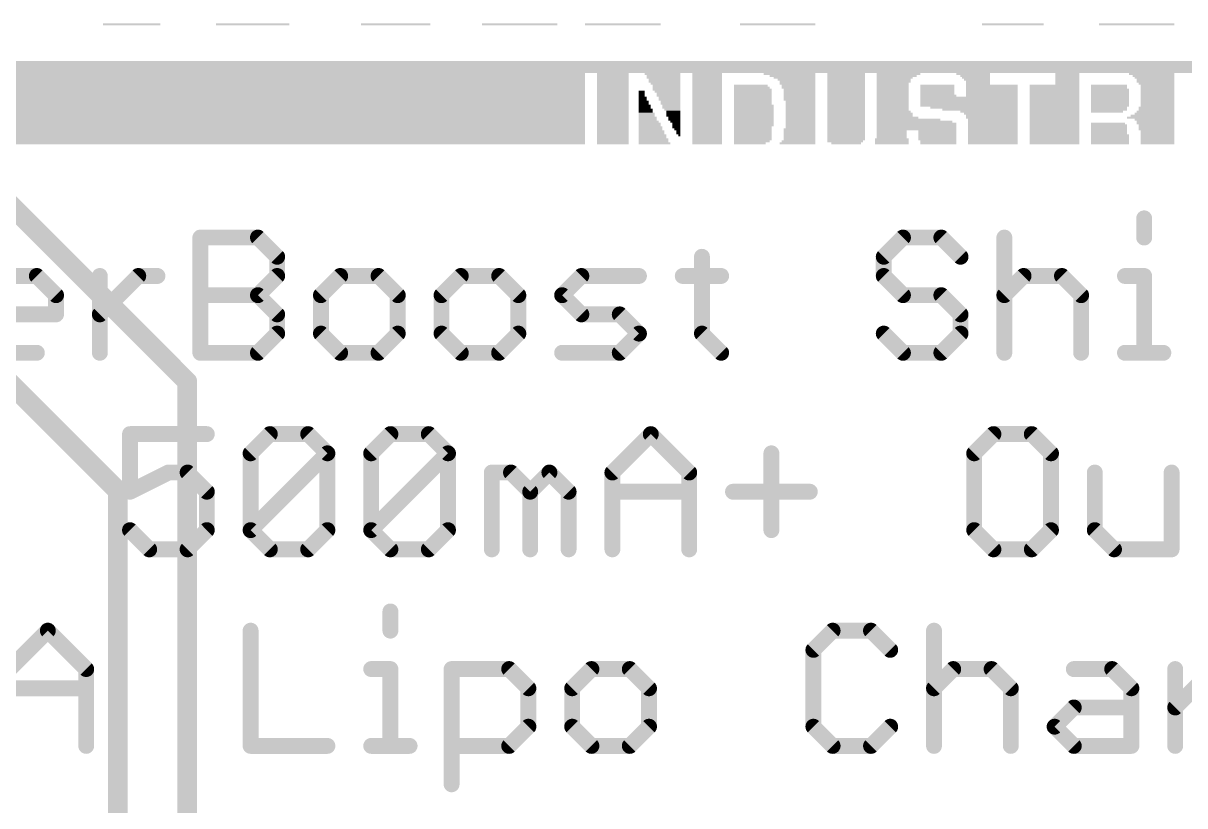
# Model space of a CAD drawing. Extents: x -18.7 to 68.6, y -5.3 to 63.6.
# Drawn here: x 32.32 to 47.19, y 18.58 to 28.59 of the extents above; entities that cross this region are included whole.
import ezdxf

# ---------------------------------------------------------------- set-up
doc = ezdxf.new("R2010")
doc.units = 0
doc.layers.add('16', color=132, linetype='CONTINUOUS')
doc.layers.add('21', color=40, linetype='CONTINUOUS')

# ---------------------------------------------------------------- blocks, each defined once
blk = doc.blocks.new('RECT')
blk.add_solid([(-0.5, -0.5), (0.5, -0.5), (-0.5, 0.5), (0.5, 0.5)])

msp = doc.modelspace()

# ---------------------------------------------------------------- linework, layer by layer
at = {"layer": '16', "const_width": 0.254}
for points in [[(34.417, 24.003), (19.939, 38.481)], [(18.923, 37.211), (33.528, 22.606)], [(34.417, 12.7), (34.417, 24.003)], [(33.528, 22.606), (33.528, 3.048)]]:
    msp.add_lwpolyline(points, dxfattribs=at)
at = {"layer": '16', "const_width": 0.127}
for points in [[(34.4805, 24.003, 1), (34.3535, 24.003)], [(34.3721, 23.9581, 1), (34.4619, 24.0479)], [(33.5915, 22.606, 1), (33.4645, 22.606)], [(33.4831, 22.5611, 1), (33.5729, 22.6509)]]:
    msp.add_lwpolyline(points, format="xyb", dxfattribs=at)
at = {"layer": '21', "const_width": 0.2032}
for points in [[(46.6652, 26.0915), (46.6652, 25.8458)], [(34.5851, 24.3713), (34.5851, 25.8458)], [(34.5851, 25.8458), (35.3224, 25.8458)], [(35.3224, 25.8458), (35.5681, 25.6)], [(43.578, 25.8458), (43.3322, 25.6)], [(44.0695, 25.8458), (43.578, 25.8458)], [(44.3152, 25.6), (44.0695, 25.8458)], [(44.8758, 25.8458), (44.8758, 24.3713)], [(35.5681, 25.6), (35.5681, 25.3543)], [(41.0053, 25.6), (41.0053, 24.617)], [(43.3322, 25.6), (43.3322, 25.3543)], [(32.0009, 25.3543), (32.4924, 25.3543)], [(32.4924, 25.3543), (32.7382, 25.1085)], [(33.2988, 24.3713), (33.2988, 25.3543)], [(33.2988, 24.8628), (33.7903, 25.3543)], [(33.7903, 25.3543), (34.036, 25.3543)], [(35.5681, 25.3543), (35.3224, 25.1085)], [(36.3745, 25.3543), (36.1287, 25.1085)], [(36.866, 25.3543), (36.3745, 25.3543)], [(37.1117, 25.1085), (36.866, 25.3543)], [(37.9181, 25.3543), (37.6724, 25.1085)], [(38.4096, 25.3543), (37.9181, 25.3543)], [(38.6553, 25.1085), (38.4096, 25.3543)], [(39.216, 25.1085), (39.4617, 25.3543)], [(39.4617, 25.3543), (40.1989, 25.3543)], [(40.7596, 25.3543), (41.251, 25.3543)], [(43.3322, 25.3543), (43.578, 25.1085)], [(44.8758, 25.1085), (45.1216, 25.3543)], [(45.1216, 25.3543), (45.6131, 25.3543)], [(45.6131, 25.3543), (45.8588, 25.1085)], [(46.4195, 25.3543), (46.6652, 25.3543)], [(46.6652, 25.3543), (46.6652, 24.3713)], [(32.7382, 25.1085), (32.7382, 24.8628)], [(34.5851, 25.1085), (35.3224, 25.1085)], [(35.3224, 25.1085), (35.5681, 24.8628)], [(36.1287, 25.1085), (36.1287, 24.617)], [(37.1117, 24.617), (37.1117, 25.1085)], [(37.6724, 25.1085), (37.6724, 24.617)], [(38.6553, 24.617), (38.6553, 25.1085)], [(39.4617, 24.8628), (39.216, 25.1085)], [(43.578, 25.1085), (44.0695, 25.1085)], [(44.0695, 25.1085), (44.3152, 24.8628)], [(45.8588, 25.1085), (45.8588, 24.3713)], [(32.7382, 24.8628), (31.7552, 24.8628)], [(35.5681, 24.8628), (35.5681, 24.617)], [(39.9532, 24.8628), (39.4617, 24.8628)], [(40.1989, 24.617), (39.9532, 24.8628)], [(44.3152, 24.8628), (44.3152, 24.617)], [(35.5681, 24.617), (35.3224, 24.3713)], [(36.1287, 24.617), (36.3745, 24.3713)], [(36.866, 24.3713), (37.1117, 24.617)], [(37.6724, 24.617), (37.9181, 24.3713)], [(38.4096, 24.3713), (38.6553, 24.617)], [(39.9532, 24.3713), (40.1989, 24.617)], [(41.0053, 24.617), (41.251, 24.3713)], [(43.578, 24.3713), (43.3322, 24.617)], [(44.3152, 24.617), (44.0695, 24.3713)], [(32.4924, 24.3713), (32.0009, 24.3713)], [(35.3224, 24.3713), (34.5851, 24.3713)], [(36.3745, 24.3713), (36.866, 24.3713)], [(37.9181, 24.3713), (38.4096, 24.3713)], [(39.216, 24.3713), (39.9532, 24.3713)], [(44.0695, 24.3713), (43.578, 24.3713)], [(46.4195, 24.3713), (46.9109, 24.3713)], [(34.6677, 23.3312), (33.6847, 23.3312)], [(33.6847, 23.3312), (33.6847, 22.5939)], [(35.2283, 23.0854), (35.474, 23.3312)], [(35.474, 23.3312), (35.9655, 23.3312)], [(35.9655, 23.3312), (36.2113, 23.0854)], [(36.7719, 23.0854), (37.0177, 23.3312)], [(37.0177, 23.3312), (37.5091, 23.3312)], [(37.5091, 23.3312), (37.7549, 23.0854)], [(39.8591, 22.8397), (40.3506, 23.3312)], [(40.3506, 23.3312), (40.8421, 22.8397)], [(44.7357, 23.3312), (44.4899, 23.0854)], [(45.2272, 23.3312), (44.7357, 23.3312)], [(45.4729, 23.0854), (45.2272, 23.3312)], [(35.2283, 22.1024), (35.2283, 23.0854)], [(35.2283, 22.1024), (36.2113, 23.0854)], [(36.2113, 23.0854), (36.2113, 22.1024)], [(36.7719, 22.1024), (36.7719, 23.0854)], [(36.7719, 22.1024), (37.7549, 23.0854)], [(37.7549, 23.0854), (37.7549, 22.1024)], [(41.8942, 23.0854), (41.8942, 22.1024)], [(44.4899, 23.0854), (44.4899, 22.1024)], [(45.4729, 22.1024), (45.4729, 23.0854)], [(33.6847, 22.5939), (34.1762, 22.8397)], [(34.1762, 22.8397), (34.4219, 22.8397)], [(34.4219, 22.8397), (34.6677, 22.5939)], [(38.3155, 21.8567), (38.3155, 22.8397)], [(38.3155, 22.8397), (38.5613, 22.8397)], [(38.5613, 22.8397), (38.807, 22.5939)], [(38.807, 22.5939), (39.0528, 22.8397)], [(39.0528, 22.8397), (39.2985, 22.5939)], [(39.8591, 21.8567), (39.8591, 22.8397)], [(40.8421, 22.8397), (40.8421, 21.8567)], [(46.0336, 22.8397), (46.0336, 22.1024)], [(47.0165, 21.8567), (47.0165, 22.8397)], [(34.6677, 22.5939), (34.6677, 22.1024)], [(38.807, 22.5939), (38.807, 21.8567)], [(39.2985, 22.5939), (39.2985, 21.8567)], [(39.8591, 22.5939), (40.8421, 22.5939)], [(41.4027, 22.5939), (42.3857, 22.5939)], [(33.9304, 21.8567), (33.6847, 22.1024)], [(34.6677, 22.1024), (34.4219, 21.8567)], [(35.474, 21.8567), (35.2283, 22.1024)], [(36.2113, 22.1024), (35.9655, 21.8567)], [(37.0177, 21.8567), (36.7719, 22.1024)], [(37.7549, 22.1024), (37.5091, 21.8567)], [(44.4899, 22.1024), (44.7357, 21.8567)], [(45.2272, 21.8567), (45.4729, 22.1024)], [(46.0336, 22.1024), (46.2793, 21.8567)], [(34.4219, 21.8567), (33.9304, 21.8567)], [(35.9655, 21.8567), (35.474, 21.8567)], [(37.5091, 21.8567), (37.0177, 21.8567)], [(44.7357, 21.8567), (45.2272, 21.8567)], [(46.2793, 21.8567), (47.0165, 21.8567)], [(37.0177, 21.0623), (37.0177, 20.8166)], [(32.1411, 20.3251), (32.6326, 20.8166)], [(32.6326, 20.8166), (33.1241, 20.3251)], [(35.2283, 20.8166), (35.2283, 19.3421)], [(42.6775, 20.8166), (42.4318, 20.5708)], [(43.169, 20.8166), (42.6775, 20.8166)], [(43.4148, 20.5708), (43.169, 20.8166)], [(43.9754, 20.8166), (43.9754, 19.3421)], [(42.4318, 20.5708), (42.4318, 19.5878)], [(33.1241, 20.3251), (33.1241, 19.3421)], [(36.7719, 20.3251), (37.0177, 20.3251)], [(37.0177, 20.3251), (37.0177, 19.3421)], [(37.801, 18.8506), (37.801, 20.3251)], [(37.801, 20.3251), (38.5382, 20.3251)], [(38.5382, 20.3251), (38.784, 20.0793)], [(39.5903, 20.3251), (39.3446, 20.0793)], [(40.0818, 20.3251), (39.5903, 20.3251)], [(40.3276, 20.0793), (40.0818, 20.3251)], [(43.9754, 20.0793), (44.2212, 20.3251)], [(44.2212, 20.3251), (44.7126, 20.3251)], [(44.7126, 20.3251), (44.9584, 20.0793)], [(45.7648, 20.3251), (46.2562, 20.3251)], [(46.2562, 20.3251), (46.502, 20.0793)], [(47.0626, 19.3421), (47.0626, 20.3251)], [(47.0626, 19.8336), (47.5541, 20.3251)], [(32.1411, 20.0793), (33.1241, 20.0793)], [(38.784, 20.0793), (38.784, 19.5878)], [(39.3446, 20.0793), (39.3446, 19.5878)], [(40.3276, 19.5878), (40.3276, 20.0793)], [(44.9584, 20.0793), (44.9584, 19.3421)], [(46.502, 20.0793), (46.502, 19.3421)], [(45.519, 19.5878), (45.7648, 19.8336)], [(45.7648, 19.8336), (46.502, 19.8336)], [(38.784, 19.5878), (38.5382, 19.3421)], [(39.3446, 19.5878), (39.5903, 19.3421)], [(40.0818, 19.3421), (40.3276, 19.5878)], [(42.4318, 19.5878), (42.6775, 19.3421)], [(43.169, 19.3421), (43.4148, 19.5878)], [(45.7648, 19.3421), (45.519, 19.5878)], [(35.2283, 19.3421), (36.2113, 19.3421)], [(36.7719, 19.3421), (37.2634, 19.3421)], [(38.5382, 19.3421), (37.801, 19.3421)], [(39.5903, 19.3421), (40.0818, 19.3421)], [(42.6775, 19.3421), (43.169, 19.3421)], [(46.502, 19.3421), (45.7648, 19.3421)]]:
    msp.add_lwpolyline(points, dxfattribs=at)
at = {"layer": '21', "const_width": 0.1016}
for points in [[(46.716, 26.0915, 1), (46.6144, 26.0915)], [(34.6359, 25.8458, 1), (34.5343, 25.8458)], [(34.5851, 25.8966, 1), (34.5851, 25.795)], [(35.3583, 25.8817, 1), (35.2864, 25.8098)], [(35.3224, 25.795, 1), (35.3224, 25.8966)], [(43.578, 25.8966, 1), (43.578, 25.795)], [(43.6139, 25.8098, 1), (43.5421, 25.8817)], [(44.1054, 25.8817, 1), (44.0335, 25.8098)], [(44.0695, 25.795, 1), (44.0695, 25.8966)], [(44.9266, 25.8458, 1), (44.825, 25.8458)], [(46.6144, 25.8458, 1), (46.716, 25.8458)], [(35.6189, 25.6, 1), (35.5173, 25.6)], [(35.5322, 25.5641, 1), (35.604, 25.6359)], [(41.0561, 25.6, 1), (40.9545, 25.6)], [(43.383, 25.6, 1), (43.2814, 25.6)], [(43.2963, 25.6359, 1), (43.3682, 25.5641)], [(44.2793, 25.5641, 1), (44.3511, 25.6359)], [(32.5283, 25.3902, 1), (32.4565, 25.3184)], [(32.4924, 25.3035, 1), (32.4924, 25.4051)], [(33.3496, 25.3543, 1), (33.248, 25.3543)], [(33.7903, 25.4051, 1), (33.7903, 25.3035)], [(33.8262, 25.3184, 1), (33.7544, 25.3902)], [(34.036, 25.3035, 1), (34.036, 25.4051)], [(35.604, 25.3184, 1), (35.5322, 25.3902)], [(36.3745, 25.4051, 1), (36.3745, 25.3035)], [(36.4104, 25.3184, 1), (36.3386, 25.3902)], [(36.9019, 25.3902, 1), (36.8301, 25.3184)], [(36.866, 25.3035, 1), (36.866, 25.4051)], [(37.9181, 25.4051, 1), (37.9181, 25.3035)], [(37.954, 25.3184, 1), (37.8822, 25.3902)], [(38.4455, 25.3902, 1), (38.3737, 25.3184)], [(38.4096, 25.3035, 1), (38.4096, 25.4051)], [(39.4617, 25.4051, 1), (39.4617, 25.3035)], [(39.4976, 25.3184, 1), (39.4258, 25.3902)], [(40.1989, 25.3035, 1), (40.1989, 25.4051)], [(40.7596, 25.4051, 1), (40.7596, 25.3035)], [(41.251, 25.3035, 1), (41.251, 25.4051)], [(43.3682, 25.3902, 1), (43.2963, 25.3184)], [(45.1216, 25.4051, 1), (45.1216, 25.3035)], [(45.1575, 25.3184, 1), (45.0857, 25.3902)], [(45.649, 25.3902, 1), (45.5772, 25.3184)], [(45.6131, 25.3035, 1), (45.6131, 25.4051)], [(46.4195, 25.4051, 1), (46.4195, 25.3035)], [(46.716, 25.3543, 1), (46.6144, 25.3543)], [(46.6652, 25.3035, 1), (46.6652, 25.4051)], [(35.5173, 25.3543, 1), (35.6189, 25.3543)], [(43.2814, 25.3543, 1), (43.383, 25.3543)], [(32.789, 25.1085, 1), (32.6874, 25.1085)], [(32.7022, 25.0726, 1), (32.7741, 25.1444)], [(34.5851, 25.1593, 1), (34.5851, 25.0577)], [(35.3583, 25.1444, 1), (35.2864, 25.0726)], [(35.2864, 25.1444, 1), (35.3583, 25.0726)], [(35.3224, 25.0577, 1), (35.3224, 25.1593)], [(36.1795, 25.1085, 1), (36.0779, 25.1085)], [(36.0928, 25.1444, 1), (36.1647, 25.0726)], [(37.1625, 25.1085, 1), (37.0609, 25.1085)], [(37.0758, 25.0726, 1), (37.1476, 25.1444)], [(37.6364, 25.1444, 1), (37.7083, 25.0726)], [(37.7232, 25.1085, 1), (37.6216, 25.1085)], [(38.7061, 25.1085, 1), (38.6045, 25.1085)], [(38.6194, 25.0726, 1), (38.6912, 25.1444)], [(39.2519, 25.1444, 1), (39.18, 25.0726)], [(39.18, 25.1444, 1), (39.2519, 25.0726)], [(43.578, 25.1593, 1), (43.578, 25.0577)], [(43.5421, 25.0726, 1), (43.6139, 25.1444)], [(44.1054, 25.1444, 1), (44.0335, 25.0726)], [(44.0695, 25.0577, 1), (44.0695, 25.1593)], [(44.8399, 25.1444, 1), (44.9118, 25.0726)], [(45.9096, 25.1085, 1), (45.808, 25.1085)], [(45.8229, 25.0726, 1), (45.8947, 25.1444)], [(32.6874, 24.8628, 1), (32.789, 24.8628)], [(32.7382, 24.812, 1), (32.7382, 24.9136)], [(33.2629, 24.8987, 1), (33.3347, 24.8269)], [(35.6189, 24.8628, 1), (35.5173, 24.8628)], [(35.5322, 24.8269, 1), (35.604, 24.8987)], [(39.4617, 24.9136, 1), (39.4617, 24.812)], [(39.4258, 24.8269, 1), (39.4976, 24.8987)], [(39.9891, 24.8987, 1), (39.9173, 24.8269)], [(39.9532, 24.812, 1), (39.9532, 24.9136)], [(44.366, 24.8628, 1), (44.2644, 24.8628)], [(44.2793, 24.8269, 1), (44.3511, 24.8987)], [(35.604, 24.5811, 1), (35.5322, 24.653)], [(36.1647, 24.653, 1), (36.0928, 24.5811)], [(37.1476, 24.5811, 1), (37.0758, 24.653)], [(37.7083, 24.653, 1), (37.6364, 24.5811)], [(38.6912, 24.5811, 1), (38.6194, 24.653)], [(40.2349, 24.5811, 1), (40.163, 24.653)], [(40.163, 24.5811, 1), (40.2349, 24.653)], [(41.0412, 24.653, 1), (40.9694, 24.5811)], [(43.3682, 24.653, 1), (43.2963, 24.5811)], [(44.3511, 24.5811, 1), (44.2793, 24.653)], [(35.5173, 24.617, 1), (35.6189, 24.617)], [(36.0779, 24.617, 1), (36.1795, 24.617)], [(37.0609, 24.617, 1), (37.1625, 24.617)], [(37.6216, 24.617, 1), (37.7232, 24.617)], [(38.6045, 24.617, 1), (38.7061, 24.617)], [(40.9545, 24.617, 1), (41.0561, 24.617)], [(44.2644, 24.617, 1), (44.366, 24.617)], [(32.4924, 24.3205, 1), (32.4924, 24.4221)], [(33.248, 24.3713, 1), (33.3496, 24.3713)], [(34.5851, 24.4221, 1), (34.5851, 24.3205)], [(34.5343, 24.3713, 1), (34.6359, 24.3713)], [(35.2864, 24.4072, 1), (35.3583, 24.3354)], [(35.3224, 24.3205, 1), (35.3224, 24.4221)], [(36.3745, 24.4221, 1), (36.3745, 24.3205)], [(36.3386, 24.3354, 1), (36.4104, 24.4072)], [(36.8301, 24.4072, 1), (36.9019, 24.3354)], [(36.866, 24.3205, 1), (36.866, 24.4221)], [(37.9181, 24.4221, 1), (37.9181, 24.3205)], [(37.8822, 24.3354, 1), (37.954, 24.4072)], [(38.3737, 24.4072, 1), (38.4455, 24.3354)], [(38.4096, 24.3205, 1), (38.4096, 24.4221)], [(39.216, 24.4221, 1), (39.216, 24.3205)], [(39.9173, 24.4072, 1), (39.9891, 24.3354)], [(39.9532, 24.3205, 1), (39.9532, 24.4221)], [(41.2151, 24.3354, 1), (41.287, 24.4072)], [(43.578, 24.4221, 1), (43.578, 24.3205)], [(43.5421, 24.3354, 1), (43.6139, 24.4072)], [(44.0335, 24.4072, 1), (44.1054, 24.3354)], [(44.0695, 24.3205, 1), (44.0695, 24.4221)], [(44.825, 24.3713, 1), (44.9266, 24.3713)], [(45.808, 24.3713, 1), (45.9096, 24.3713)], [(46.4195, 24.4221, 1), (46.4195, 24.3205)], [(46.6144, 24.3713, 1), (46.716, 24.3713)], [(46.9109, 24.3205, 1), (46.9109, 24.4221)], [(33.6847, 23.382, 1), (33.6847, 23.2804)], [(33.7355, 23.3312, 1), (33.6339, 23.3312)], [(34.6677, 23.2804, 1), (34.6677, 23.382)], [(35.474, 23.382, 1), (35.474, 23.2804)], [(35.51, 23.2952, 1), (35.4381, 23.3671)], [(36.0015, 23.3671, 1), (35.9296, 23.2952)], [(35.9655, 23.2804, 1), (35.9655, 23.382)], [(37.0177, 23.382, 1), (37.0177, 23.2804)], [(37.0536, 23.2952, 1), (36.9817, 23.3671)], [(37.5451, 23.3671, 1), (37.4732, 23.2952)], [(37.5091, 23.2804, 1), (37.5091, 23.382)], [(40.3865, 23.3671, 1), (40.3147, 23.2952)], [(40.3865, 23.2952, 1), (40.3147, 23.3671)], [(44.7357, 23.382, 1), (44.7357, 23.2804)], [(44.7716, 23.2952, 1), (44.6998, 23.3671)], [(45.2631, 23.3671, 1), (45.1913, 23.2952)], [(45.2272, 23.2804, 1), (45.2272, 23.382)], [(35.2791, 23.0854, 1), (35.1775, 23.0854)], [(35.1924, 23.1213, 1), (35.2642, 23.0495)], [(36.2621, 23.0854, 1), (36.1605, 23.0854)], [(36.2472, 23.0495, 1), (36.1754, 23.1213)], [(36.1754, 23.0495, 1), (36.2472, 23.1213)], [(36.8227, 23.0854, 1), (36.7211, 23.0854)], [(36.736, 23.1213, 1), (36.8078, 23.0495)], [(37.8057, 23.0854, 1), (37.7041, 23.0854)], [(37.7908, 23.0495, 1), (37.719, 23.1213)], [(37.719, 23.0495, 1), (37.7908, 23.1213)], [(41.945, 23.0854, 1), (41.8434, 23.0854)], [(44.5407, 23.0854, 1), (44.4391, 23.0854)], [(44.454, 23.1213, 1), (44.5259, 23.0495)], [(45.5237, 23.0854, 1), (45.4221, 23.0854)], [(45.437, 23.0495, 1), (45.5088, 23.1213)], [(34.1762, 22.8905, 1), (34.1762, 22.7889)], [(34.1989, 22.7942, 1), (34.1535, 22.8851)], [(34.4579, 22.8756, 1), (34.386, 22.8038)], [(34.4219, 22.7889, 1), (34.4219, 22.8905)], [(38.3663, 22.8397, 1), (38.2647, 22.8397)], [(38.3155, 22.8905, 1), (38.3155, 22.7889)], [(38.5972, 22.8756, 1), (38.5253, 22.8038)], [(38.5613, 22.7889, 1), (38.5613, 22.8905)], [(39.0887, 22.8756, 1), (39.0168, 22.8038)], [(39.0887, 22.8038, 1), (39.0168, 22.8756)], [(39.9099, 22.8397, 1), (39.8083, 22.8397)], [(39.8232, 22.8756, 1), (39.895, 22.8038)], [(40.8929, 22.8397, 1), (40.7913, 22.8397)], [(40.8062, 22.8038, 1), (40.878, 22.8756)], [(46.0844, 22.8397, 1), (45.9828, 22.8397)], [(47.0673, 22.8397, 1), (46.9657, 22.8397)], [(33.662, 22.6394, 1), (33.7074, 22.5485)], [(33.6339, 22.5939, 1), (33.7355, 22.5939)], [(34.7185, 22.5939, 1), (34.6169, 22.5939)], [(34.6318, 22.558, 1), (34.7036, 22.6298)], [(38.8578, 22.5939, 1), (38.7562, 22.5939)], [(38.7711, 22.6298, 1), (38.8429, 22.558)], [(38.7711, 22.558, 1), (38.8429, 22.6298)], [(39.3493, 22.5939, 1), (39.2477, 22.5939)], [(39.2626, 22.558, 1), (39.3344, 22.6298)], [(39.8591, 22.6447, 1), (39.8591, 22.5431)], [(40.8421, 22.5431, 1), (40.8421, 22.6447)], [(41.4027, 22.6447, 1), (41.4027, 22.5431)], [(42.3857, 22.5431, 1), (42.3857, 22.6447)], [(33.7206, 22.1384, 1), (33.6488, 22.0665)], [(34.6169, 22.1024, 1), (34.7185, 22.1024)], [(34.7036, 22.0665, 1), (34.6318, 22.1384)], [(35.2642, 22.1384, 1), (35.1924, 22.0665)], [(35.1924, 22.1384, 1), (35.2642, 22.0665)], [(35.1775, 22.1024, 1), (35.2791, 22.1024)], [(36.1605, 22.1024, 1), (36.2621, 22.1024)], [(36.2472, 22.0665, 1), (36.1754, 22.1384)], [(36.8078, 22.1384, 1), (36.736, 22.0665)], [(36.736, 22.1384, 1), (36.8078, 22.0665)], [(36.7211, 22.1024, 1), (36.8227, 22.1024)], [(37.7041, 22.1024, 1), (37.8057, 22.1024)], [(37.7908, 22.0665, 1), (37.719, 22.1384)], [(41.8434, 22.1024, 1), (41.945, 22.1024)], [(44.5259, 22.1384, 1), (44.454, 22.0665)], [(44.4391, 22.1024, 1), (44.5407, 22.1024)], [(45.4221, 22.1024, 1), (45.5237, 22.1024)], [(45.5088, 22.0665, 1), (45.437, 22.1384)], [(46.0695, 22.1384, 1), (45.9976, 22.0665)], [(45.9828, 22.1024, 1), (46.0844, 22.1024)], [(33.9304, 21.9075, 1), (33.9304, 21.8059)], [(33.8945, 21.8208, 1), (33.9664, 21.8926)], [(34.386, 21.8926, 1), (34.4579, 21.8208)], [(34.4219, 21.8059, 1), (34.4219, 21.9075)], [(35.474, 21.9075, 1), (35.474, 21.8059)], [(35.4381, 21.8208, 1), (35.51, 21.8926)], [(35.9296, 21.8926, 1), (36.0015, 21.8208)], [(35.9655, 21.8059, 1), (35.9655, 21.9075)], [(37.0177, 21.9075, 1), (37.0177, 21.8059)], [(36.9817, 21.8208, 1), (37.0536, 21.8926)], [(37.4732, 21.8926, 1), (37.5451, 21.8208)], [(37.5091, 21.8059, 1), (37.5091, 21.9075)], [(38.2647, 21.8567, 1), (38.3663, 21.8567)], [(38.7562, 21.8567, 1), (38.8578, 21.8567)], [(39.2477, 21.8567, 1), (39.3493, 21.8567)], [(39.8083, 21.8567, 1), (39.9099, 21.8567)], [(40.7913, 21.8567, 1), (40.8929, 21.8567)], [(44.7357, 21.9075, 1), (44.7357, 21.8059)], [(44.6998, 21.8208, 1), (44.7716, 21.8926)], [(45.1913, 21.8926, 1), (45.2631, 21.8208)], [(45.2272, 21.8059, 1), (45.2272, 21.9075)], [(46.2793, 21.9075, 1), (46.2793, 21.8059)], [(46.2434, 21.8208, 1), (46.3152, 21.8926)], [(46.9657, 21.8567, 1), (47.0673, 21.8567)], [(47.0165, 21.8059, 1), (47.0165, 21.9075)], [(37.0685, 21.0623, 1), (36.9669, 21.0623)], [(32.6685, 20.8525, 1), (32.5967, 20.7806)], [(32.6685, 20.7806, 1), (32.5967, 20.8525)], [(35.2791, 20.8166, 1), (35.1775, 20.8166)], [(36.9669, 20.8166, 1), (37.0685, 20.8166)], [(42.6775, 20.8674, 1), (42.6775, 20.7658)], [(42.7135, 20.7806, 1), (42.6416, 20.8525)], [(43.205, 20.8525, 1), (43.1331, 20.7806)], [(43.169, 20.7658, 1), (43.169, 20.8674)], [(44.0262, 20.8166, 1), (43.9246, 20.8166)], [(42.4826, 20.5708, 1), (42.381, 20.5708)], [(42.3959, 20.6067, 1), (42.4677, 20.5349)], [(43.3789, 20.5349, 1), (43.4507, 20.6067)], [(33.1749, 20.3251, 1), (33.0733, 20.3251)], [(33.0881, 20.2892, 1), (33.16, 20.361)], [(36.7719, 20.3759, 1), (36.7719, 20.2743)], [(37.0685, 20.3251, 1), (36.9669, 20.3251)], [(37.0177, 20.2743, 1), (37.0177, 20.3759)], [(37.8518, 20.3251, 1), (37.7502, 20.3251)], [(37.801, 20.3759, 1), (37.801, 20.2743)], [(38.5741, 20.361, 1), (38.5023, 20.2892)], [(38.5382, 20.2743, 1), (38.5382, 20.3759)], [(39.5903, 20.3759, 1), (39.5903, 20.2743)], [(39.6263, 20.2892, 1), (39.5544, 20.361)], [(40.1177, 20.361, 1), (40.0459, 20.2892)], [(40.0818, 20.2743, 1), (40.0818, 20.3759)], [(44.2212, 20.3759, 1), (44.2212, 20.2743)], [(44.2571, 20.2892, 1), (44.1852, 20.361)], [(44.7486, 20.361, 1), (44.6767, 20.2892)], [(44.7126, 20.2743, 1), (44.7126, 20.3759)], [(45.7648, 20.3759, 1), (45.7648, 20.2743)], [(46.2922, 20.361, 1), (46.2203, 20.2892)], [(46.2562, 20.2743, 1), (46.2562, 20.3759)], [(47.1134, 20.3251, 1), (47.0118, 20.3251)], [(33.1241, 20.0285, 1), (33.1241, 20.1301)], [(38.8348, 20.0793, 1), (38.7332, 20.0793)], [(38.748, 20.0434, 1), (38.8199, 20.1152)], [(39.3954, 20.0793, 1), (39.2938, 20.0793)], [(39.3087, 20.1152, 1), (39.3805, 20.0434)], [(40.3784, 20.0793, 1), (40.2768, 20.0793)], [(40.2916, 20.0434, 1), (40.3635, 20.1152)], [(43.9395, 20.1152, 1), (44.0113, 20.0434)], [(45.0092, 20.0793, 1), (44.9076, 20.0793)], [(44.9225, 20.0434, 1), (44.9943, 20.1152)], [(46.5528, 20.0793, 1), (46.4512, 20.0793)], [(46.4661, 20.0434, 1), (46.5379, 20.1152)], [(45.7648, 19.8844, 1), (45.7648, 19.7828)], [(45.8007, 19.7977, 1), (45.7288, 19.8695)], [(46.502, 19.7828, 1), (46.502, 19.8844)], [(47.0267, 19.8695, 1), (47.0985, 19.7977)], [(38.7332, 19.5878, 1), (38.8348, 19.5878)], [(38.8199, 19.5519, 1), (38.748, 19.6238)], [(39.3805, 19.6238, 1), (39.3087, 19.5519)], [(39.2938, 19.5878, 1), (39.3954, 19.5878)], [(40.2768, 19.5878, 1), (40.3784, 19.5878)], [(40.3635, 19.5519, 1), (40.2916, 19.6238)], [(42.4677, 19.6238, 1), (42.3959, 19.5519)], [(42.381, 19.5878, 1), (42.4826, 19.5878)], [(43.4507, 19.5519, 1), (43.3789, 19.6238)], [(45.5549, 19.6238, 1), (45.4831, 19.5519)], [(45.4831, 19.6238, 1), (45.5549, 19.5519)], [(33.0733, 19.3421, 1), (33.1749, 19.3421)], [(35.2283, 19.3929, 1), (35.2283, 19.2913)], [(35.1775, 19.3421, 1), (35.2791, 19.3421)], [(36.2113, 19.2913, 1), (36.2113, 19.3929)], [(36.7719, 19.3929, 1), (36.7719, 19.2913)], [(36.9669, 19.3421, 1), (37.0685, 19.3421)], [(37.2634, 19.2913, 1), (37.2634, 19.3929)], [(37.801, 19.3929, 1), (37.801, 19.2913)], [(38.5023, 19.378, 1), (38.5741, 19.3062)], [(38.5382, 19.2913, 1), (38.5382, 19.3929)], [(39.5903, 19.3929, 1), (39.5903, 19.2913)], [(39.5544, 19.3062, 1), (39.6263, 19.378)], [(40.0459, 19.378, 1), (40.1177, 19.3062)], [(40.0818, 19.2913, 1), (40.0818, 19.3929)], [(42.6775, 19.3929, 1), (42.6775, 19.2913)], [(42.6416, 19.3062, 1), (42.7135, 19.378)], [(43.1331, 19.378, 1), (43.205, 19.3062)], [(43.169, 19.2913, 1), (43.169, 19.3929)], [(43.9246, 19.3421, 1), (44.0262, 19.3421)], [(44.9076, 19.3421, 1), (45.0092, 19.3421)], [(45.7648, 19.3929, 1), (45.7648, 19.2913)], [(45.7288, 19.3062, 1), (45.8007, 19.378)], [(46.4512, 19.3421, 1), (46.5528, 19.3421)], [(46.502, 19.2913, 1), (46.502, 19.3929)], [(47.0118, 19.3421, 1), (47.1134, 19.3421)], [(37.7502, 18.8506, 1), (37.8518, 18.8506)]]:
    msp.add_lwpolyline(points, format="xyb", dxfattribs=at)

# ---------------------------------------------------------------- block references
at = {"layer": '21', "yscale": 0.0254}
for p, xscale in [((33.7058, 28.575), 0.7366), ((35.2552, 28.575), 0.9398), ((37.084, 28.575), 0.889), ((38.6715, 28.575), 0.9652), ((39.9923, 28.575), 0.9652), ((41.9735, 28.575), 0.9652), ((44.9834, 28.575), 0.7874), ((46.5709, 28.575), 0.9652), ((39.751, 28.0924), 21.209), ((39.751, 28.067), 21.209), ((39.751, 28.0416), 21.209), ((39.751, 28.0162), 21.209), ((39.751, 27.9908), 21.209), ((39.751, 27.9654), 21.209), ((34.3281, 27.94), 10.3632), ((39.8653, 27.94), 0.4064), ((40.5003, 27.94), 0.4572), ((41.0718, 27.94), 0.381), ((42.1259, 27.94), 0.6604), ((42.8498, 27.94), 0.4826), ((43.5229, 27.94), 0.5588), ((44.4754, 27.94), 0.4318), ((45.6819, 27.94), 0.3048), ((46.7614, 27.94), 0.5842), ((34.3281, 27.9146), 10.3632), ((34.3281, 27.8892), 10.3632), ((34.3281, 27.8638), 10.3632), ((34.3281, 27.8384), 10.3632), ((34.3281, 27.813), 10.3632), ((39.8653, 27.9146), 0.4064), ((39.8653, 27.8892), 0.4064), ((39.8653, 27.8638), 0.4064), ((39.8653, 27.8384), 0.4064), ((39.8653, 27.813), 0.4064), ((40.513, 27.9146), 0.4318), ((40.513, 27.8892), 0.4318), ((40.5257, 27.8638), 0.4064), ((40.5257, 27.8384), 0.4064), ((40.5384, 27.813), 0.381), ((41.0718, 27.9146), 0.381), ((41.0718, 27.8892), 0.381), ((41.0718, 27.8638), 0.381), ((41.0718, 27.8384), 0.381), ((41.0718, 27.813), 0.381), ((42.164, 27.9146), 0.5842), ((42.1894, 27.8892), 0.5334), ((42.2148, 27.8638), 0.4826), ((42.2275, 27.8384), 0.4572), ((42.2275, 27.813), 0.4572), ((42.8498, 27.9146), 0.4826), ((42.8498, 27.8892), 0.4826), ((42.8498, 27.8638), 0.4826), ((42.8498, 27.8384), 0.4826), ((42.8498, 27.813), 0.4826), ((43.4975, 27.9146), 0.508), ((43.4721, 27.8892), 0.4572), ((43.4594, 27.8638), 0.4318), ((43.4594, 27.8384), 0.4318), ((43.4467, 27.813), 0.4064), ((44.5008, 27.9146), 0.381), ((44.5135, 27.8892), 0.3556), ((44.5262, 27.8638), 0.3302), ((44.5389, 27.8384), 0.3048), ((44.5389, 27.813), 0.3048), ((45.6819, 27.9146), 0.3048), ((45.6819, 27.8892), 0.3048), ((45.6819, 27.8638), 0.3048), ((45.6819, 27.8384), 0.3048), ((45.6819, 27.813), 0.3048), ((46.7868, 27.9146), 0.5334), ((46.7995, 27.8892), 0.508), ((46.8122, 27.8638), 0.4826), ((46.8122, 27.8384), 0.4826), ((46.8249, 27.813), 0.4572), ((34.3281, 27.7876), 10.3632), ((34.3281, 27.7622), 10.3632), ((34.3281, 27.7368), 10.3632), ((34.3281, 27.7114), 10.3632), ((34.3281, 27.686), 10.3632), ((34.3281, 27.6606), 10.3632), ((39.8653, 27.7876), 0.4064), ((39.8653, 27.7622), 0.4064), ((39.8653, 27.7368), 0.4064), ((39.8653, 27.7114), 0.4064), ((39.8653, 27.686), 0.4064), ((39.8653, 27.6606), 0.4064), ((40.2336, 27.7114), 0.0762), ((40.2336, 27.686), 0.0762), ((40.2336, 27.6606), 0.0762), ((40.5511, 27.7876), 0.3556), ((40.5511, 27.7622), 0.3556), ((40.5511, 27.7368), 0.3556), ((40.5638, 27.7114), 0.3302), ((40.5765, 27.686), 0.3048), ((40.5765, 27.6606), 0.3048), ((41.0718, 27.7876), 0.381), ((41.0718, 27.7622), 0.381), ((41.0718, 27.7368), 0.381), ((41.0718, 27.7114), 0.381), ((41.0718, 27.686), 0.381), ((41.0718, 27.6606), 0.381), ((41.6306, 27.7876), 0.4318), ((41.6433, 27.7622), 0.4572), ((41.656, 27.7368), 0.4826), ((41.656, 27.7114), 0.4826), ((41.656, 27.686), 0.4826), ((41.656, 27.6606), 0.4826), ((42.2402, 27.7876), 0.4318), ((42.2402, 27.7622), 0.4318), ((42.2529, 27.7368), 0.4064), ((42.2529, 27.7114), 0.4064), ((42.2529, 27.686), 0.4064), ((42.2529, 27.6606), 0.4064), ((42.8498, 27.7876), 0.4826), ((42.8498, 27.7622), 0.4826), ((42.8498, 27.7368), 0.4826), ((42.8498, 27.7114), 0.4826), ((42.8498, 27.686), 0.4826), ((42.8498, 27.6606), 0.4826), ((43.4467, 27.7876), 0.4064), ((43.4467, 27.7622), 0.4064), ((43.4467, 27.7368), 0.4064), ((43.4467, 27.7114), 0.4064), ((43.4467, 27.686), 0.4064), ((43.4467, 27.6606), 0.4064), ((44.0182, 27.7876), 0.4318), ((44.0182, 27.7622), 0.4318), ((44.0182, 27.7368), 0.4318), ((44.0182, 27.7114), 0.4318), ((44.0182, 27.686), 0.4318), ((44.0309, 27.6606), 0.4572), ((44.7167, 27.7876), 0.6604), ((44.7167, 27.7622), 0.6604), ((44.7167, 27.7368), 0.6604), ((44.7167, 27.7114), 0.6604), ((44.7167, 27.686), 0.6604), ((44.7167, 27.6606), 0.6604), ((45.5168, 27.7876), 0.635), ((45.5168, 27.7622), 0.635), ((45.5168, 27.7368), 0.635), ((45.5168, 27.7114), 0.635), ((45.5168, 27.686), 0.635), ((45.5168, 27.6606), 0.635), ((46.2153, 27.7876), 0.4572), ((46.2153, 27.7622), 0.4572), ((46.228, 27.7368), 0.4826), ((46.228, 27.7114), 0.4826), ((46.228, 27.686), 0.4826), ((46.228, 27.6606), 0.4826), ((46.8376, 27.7876), 0.4318), ((46.8376, 27.7622), 0.4318), ((46.8376, 27.7368), 0.4318), ((46.8376, 27.7114), 0.4318), ((46.8376, 27.686), 0.4318), ((46.8376, 27.6606), 0.4318), ((34.3281, 27.6352), 10.3632), ((34.3281, 27.6098), 10.3632), ((34.3281, 27.5844), 10.3632), ((34.3281, 27.559), 10.3632), ((34.3281, 27.5336), 10.3632), ((34.3281, 27.5082), 10.3632), ((39.8653, 27.6352), 0.4064), ((39.8653, 27.6098), 0.4064), ((39.8653, 27.5844), 0.4064), ((39.8653, 27.559), 0.4064), ((39.8653, 27.5336), 0.4064), ((39.8653, 27.5082), 0.4064), ((40.2463, 27.6352), 0.1016), ((40.2463, 27.6098), 0.1016), ((40.259, 27.5844), 0.127), ((40.259, 27.559), 0.127), ((40.2717, 27.5336), 0.1524), ((40.2717, 27.5082), 0.1524), ((40.5892, 27.6352), 0.2794), ((40.5892, 27.6098), 0.2794), ((40.6019, 27.5844), 0.254), ((40.6019, 27.559), 0.254), ((40.6146, 27.5336), 0.2286), ((40.6146, 27.5082), 0.2286), ((41.0718, 27.6352), 0.381), ((41.0718, 27.6098), 0.381), ((41.0718, 27.5844), 0.381), ((41.0718, 27.559), 0.381), ((41.0718, 27.5336), 0.381), ((41.0718, 27.5082), 0.381), ((41.656, 27.6352), 0.4826), ((41.656, 27.6098), 0.4826), ((41.656, 27.5844), 0.4826), ((41.656, 27.559), 0.4826), ((41.6687, 27.5336), 0.508), ((41.6687, 27.5082), 0.508), ((42.2529, 27.6352), 0.4064), ((42.2529, 27.6098), 0.4064), ((42.2656, 27.5844), 0.381), ((42.2656, 27.559), 0.381), ((42.2656, 27.5336), 0.381), ((42.2656, 27.5082), 0.381), ((42.8498, 27.6352), 0.4826), ((42.8498, 27.6098), 0.4826), ((42.8498, 27.5844), 0.4826), ((42.8498, 27.559), 0.4826), ((42.8498, 27.5336), 0.4826), ((42.8498, 27.5082), 0.4826), ((43.4467, 27.6352), 0.4064), ((43.4467, 27.6098), 0.4064), ((43.4467, 27.5844), 0.4064), ((43.4467, 27.559), 0.4064), ((43.4467, 27.5336), 0.4064), ((43.4467, 27.5082), 0.4064), ((44.4246, 27.6352), 1.2446), ((44.4246, 27.6098), 1.2446), ((44.4246, 27.5844), 1.2446), ((44.4246, 27.559), 1.2446), ((44.4246, 27.5336), 1.2446), ((44.4881, 27.5082), 1.1176), ((45.5168, 27.6352), 0.635), ((45.5168, 27.6098), 0.635), ((45.5168, 27.5844), 0.635), ((45.5168, 27.559), 0.635), ((45.5168, 27.5336), 0.635), ((45.5168, 27.5082), 0.635), ((46.228, 27.6352), 0.4826), ((46.228, 27.6098), 0.4826), ((46.228, 27.5844), 0.4826), ((46.228, 27.559), 0.4826), ((46.228, 27.5336), 0.4826), ((46.2153, 27.5082), 0.4572), ((46.8249, 27.5082), 0.4572), ((46.8376, 27.6352), 0.4318), ((46.8376, 27.6098), 0.4318), ((46.8376, 27.5844), 0.4318), ((46.8376, 27.559), 0.4318), ((46.8376, 27.5336), 0.4318), ((34.3281, 27.4828), 10.3632), ((34.3281, 27.4574), 10.3632), ((34.3281, 27.432), 10.3632), ((34.3281, 27.4066), 10.3632), ((34.3281, 27.3812), 10.3632), ((34.3281, 27.3558), 10.3632), ((39.8653, 27.4828), 0.4064), ((39.8653, 27.4574), 0.4064), ((39.8653, 27.432), 0.4064), ((39.8653, 27.4066), 0.4064), ((39.8653, 27.3812), 0.4064), ((39.8653, 27.3558), 0.4064), ((40.2844, 27.4828), 0.1778), ((40.2844, 27.4574), 0.1778), ((40.2971, 27.432), 0.2032), ((40.2971, 27.4066), 0.2032), ((40.3098, 27.3812), 0.2286), ((40.3098, 27.3558), 0.2286), ((40.6273, 27.4828), 0.2032), ((40.64, 27.4574), 0.1778), ((40.64, 27.432), 0.1778), ((40.64, 27.4066), 0.1778), ((40.6527, 27.3812), 0.1524), ((40.6527, 27.3558), 0.1524), ((41.0718, 27.4828), 0.381), ((41.0718, 27.4574), 0.381), ((41.0718, 27.432), 0.381), ((41.0718, 27.4066), 0.381), ((41.0718, 27.3812), 0.381), ((41.0718, 27.3558), 0.381), ((41.6687, 27.4828), 0.508), ((41.6687, 27.4574), 0.508), ((41.6687, 27.432), 0.508), ((41.6687, 27.4066), 0.508), ((41.6687, 27.3812), 0.508), ((41.6687, 27.3558), 0.508), ((42.2656, 27.4828), 0.381), ((42.2656, 27.4574), 0.381), ((42.2656, 27.432), 0.381), ((42.2656, 27.4066), 0.381), ((42.2656, 27.3812), 0.381), ((42.2656, 27.3558), 0.381), ((42.8498, 27.4828), 0.4826), ((42.8498, 27.4574), 0.4826), ((42.8498, 27.432), 0.4826), ((42.8498, 27.4066), 0.4826), ((42.8498, 27.3812), 0.4826), ((42.8498, 27.3558), 0.4826), ((43.4467, 27.4828), 0.4064), ((43.4594, 27.4574), 0.4318), ((43.4721, 27.432), 0.4572), ((43.4721, 27.4066), 0.4572), ((43.5102, 27.3812), 0.5334), ((43.6499, 27.3558), 0.8128), ((44.5643, 27.4828), 0.9652), ((44.6786, 27.4574), 0.7366), ((44.704, 27.432), 0.6858), ((44.7167, 27.4066), 0.6604), ((44.7167, 27.3812), 0.6604), ((44.7294, 27.3558), 0.635), ((45.5168, 27.4828), 0.635), ((45.5168, 27.4574), 0.635), ((45.5168, 27.432), 0.635), ((45.5168, 27.4066), 0.635), ((45.5168, 27.3812), 0.635), ((45.5168, 27.3558), 0.635), ((46.2153, 27.4828), 0.4572), ((46.1899, 27.4574), 0.4064), ((46.7487, 27.3812), 0.6096), ((46.7741, 27.4066), 0.5588), ((46.7995, 27.432), 0.508), ((46.7995, 27.3558), 0.508), ((46.8122, 27.4574), 0.4826), ((46.8249, 27.4828), 0.4572), ((34.3281, 27.3304), 10.3632), ((34.3281, 27.305), 10.3632), ((34.3281, 27.2796), 10.3632), ((34.3281, 27.2542), 10.3632), ((34.3281, 27.2288), 10.3632), ((34.3281, 27.2034), 10.3632), ((39.8653, 27.3304), 0.4064), ((39.8653, 27.305), 0.4064), ((39.8653, 27.2796), 0.4064), ((39.8653, 27.2542), 0.4064), ((39.8653, 27.2288), 0.4064), ((39.8653, 27.2034), 0.4064), ((40.3225, 27.3304), 0.254), ((40.3352, 27.305), 0.2794), ((40.3352, 27.2796), 0.2794), ((40.3479, 27.2542), 0.3048), ((40.3479, 27.2288), 0.3048), ((40.3606, 27.2034), 0.3302), ((40.6654, 27.3304), 0.127), ((40.6781, 27.305), 0.1016), ((40.6781, 27.2796), 0.1016), ((40.6781, 27.2542), 0.1016), ((40.6908, 27.2288), 0.0762), ((40.7035, 27.2034), 0.0508), ((41.0718, 27.3304), 0.381), ((41.0718, 27.305), 0.381), ((41.0718, 27.2796), 0.381), ((41.0718, 27.2542), 0.381), ((41.0718, 27.2288), 0.381), ((41.0718, 27.2034), 0.381), ((41.6687, 27.3304), 0.508), ((41.6687, 27.305), 0.508), ((41.6687, 27.2796), 0.508), ((41.656, 27.2542), 0.4826), ((41.656, 27.2288), 0.4826), ((41.656, 27.2034), 0.4826), ((42.2529, 27.2288), 0.4064), ((42.2529, 27.2034), 0.4064), ((42.2656, 27.3304), 0.381), ((42.2656, 27.305), 0.381), ((42.2656, 27.2796), 0.381), ((42.2656, 27.2542), 0.381), ((42.8498, 27.3304), 0.4826), ((42.8498, 27.305), 0.4826), ((42.8498, 27.2796), 0.4826), ((42.8498, 27.2542), 0.4826), ((42.8498, 27.2288), 0.4826), ((42.8498, 27.2034), 0.4826), ((43.7261, 27.3304), 0.9652), ((43.7515, 27.305), 1.016), ((43.7515, 27.2796), 1.016), ((43.7515, 27.2542), 1.016), ((43.7515, 27.2288), 1.016), ((43.434, 27.2034), 0.381), ((44.0182, 27.2034), 0.4826), ((44.7294, 27.3304), 0.635), ((44.7294, 27.305), 0.635), ((44.7294, 27.2796), 0.635), ((44.7294, 27.2542), 0.635), ((44.7294, 27.2288), 0.635), ((44.7294, 27.2034), 0.635), ((45.5168, 27.3304), 0.635), ((45.5168, 27.305), 0.635), ((45.5168, 27.2796), 0.635), ((45.5168, 27.2542), 0.635), ((45.5168, 27.2288), 0.635), ((45.5168, 27.2034), 0.635), ((46.2026, 27.305), 0.4318), ((46.2153, 27.2796), 0.4572), ((46.2153, 27.2542), 0.4572), ((46.2153, 27.2288), 0.4572), ((46.2153, 27.2034), 0.4572), ((46.8122, 27.3304), 0.4826), ((46.8122, 27.305), 0.4826), ((46.8249, 27.2796), 0.4572), ((46.8249, 27.2542), 0.4572), ((46.8249, 27.2288), 0.4572), ((46.8376, 27.2034), 0.4318), ((34.3281, 27.178), 10.3632), ((34.3281, 27.1526), 10.3632), ((34.3281, 27.1272), 10.3632), ((34.3281, 27.1018), 10.3632), ((34.3281, 27.0764), 10.3632), ((34.3281, 27.051), 10.3632), ((39.8653, 27.178), 0.4064), ((39.8653, 27.1526), 0.4064), ((39.8653, 27.1272), 0.4064), ((39.8653, 27.1018), 0.4064), ((39.8653, 27.0764), 0.4064), ((39.8653, 27.051), 0.4064), ((40.3606, 27.178), 0.3302), ((40.3733, 27.1526), 0.3556), ((40.3733, 27.1272), 0.3556), ((40.386, 27.1018), 0.381), ((40.386, 27.0764), 0.381), ((40.3987, 27.051), 0.4064), ((40.7035, 27.178), 0.0508), ((40.7162, 27.1526), 0.0254), ((41.0718, 27.178), 0.381), ((41.0718, 27.1526), 0.381), ((41.0718, 27.1272), 0.381), ((41.0718, 27.1018), 0.381), ((41.0718, 27.0764), 0.381), ((41.0718, 27.051), 0.381), ((41.656, 27.178), 0.4826), ((41.656, 27.1526), 0.4826), ((41.656, 27.1272), 0.4826), ((41.656, 27.1018), 0.4826), ((41.6433, 27.0764), 0.4572), ((41.6179, 27.051), 0.4064), ((42.2275, 27.051), 0.4572), ((42.2402, 27.0764), 0.4318), ((42.2529, 27.178), 0.4064), ((42.2529, 27.1526), 0.4064), ((42.2529, 27.1272), 0.4064), ((42.2529, 27.1018), 0.4064), ((42.8498, 27.178), 0.4826), ((42.8498, 27.1526), 0.4826), ((42.8498, 27.1272), 0.4826), ((42.8498, 27.1018), 0.4826), ((42.8371, 27.0764), 0.4572), ((42.8498, 27.051), 0.381), ((43.434, 27.1018), 0.4318), ((43.434, 27.0764), 0.4318), ((43.434, 27.051), 0.4318), ((43.434, 27.178), 0.381), ((43.434, 27.1526), 0.381), ((43.434, 27.1272), 0.381), ((44.0182, 27.178), 0.4826), ((44.0182, 27.1526), 0.4826), ((44.0182, 27.1272), 0.4826), ((44.0182, 27.1018), 0.4826), ((44.0309, 27.0764), 0.4572), ((44.0309, 27.051), 0.4572), ((44.7294, 27.178), 0.635), ((44.7294, 27.1526), 0.635), ((44.7294, 27.1272), 0.635), ((44.7294, 27.1018), 0.635), ((44.7294, 27.0764), 0.635), ((44.7294, 27.051), 0.635), ((45.5168, 27.178), 0.635), ((45.5168, 27.1526), 0.635), ((45.5168, 27.1272), 0.635), ((45.5168, 27.1018), 0.635), ((45.5168, 27.0764), 0.635), ((45.5168, 27.051), 0.635), ((46.2153, 27.178), 0.4572), ((46.228, 27.1526), 0.4826), ((46.228, 27.1272), 0.4826), ((46.228, 27.1018), 0.4826), ((46.228, 27.0764), 0.4826), ((46.228, 27.051), 0.4826), ((46.8376, 27.178), 0.4318), ((46.8376, 27.1526), 0.4318), ((46.8376, 27.1272), 0.4318), ((46.8376, 27.1018), 0.4318), ((46.8376, 27.0764), 0.4318), ((46.8376, 27.051), 0.4318)]:
    msp.add_blockref('RECT', p, dxfattribs=dict(at, xscale=xscale))

doc.saveas('drawing.dxf')
